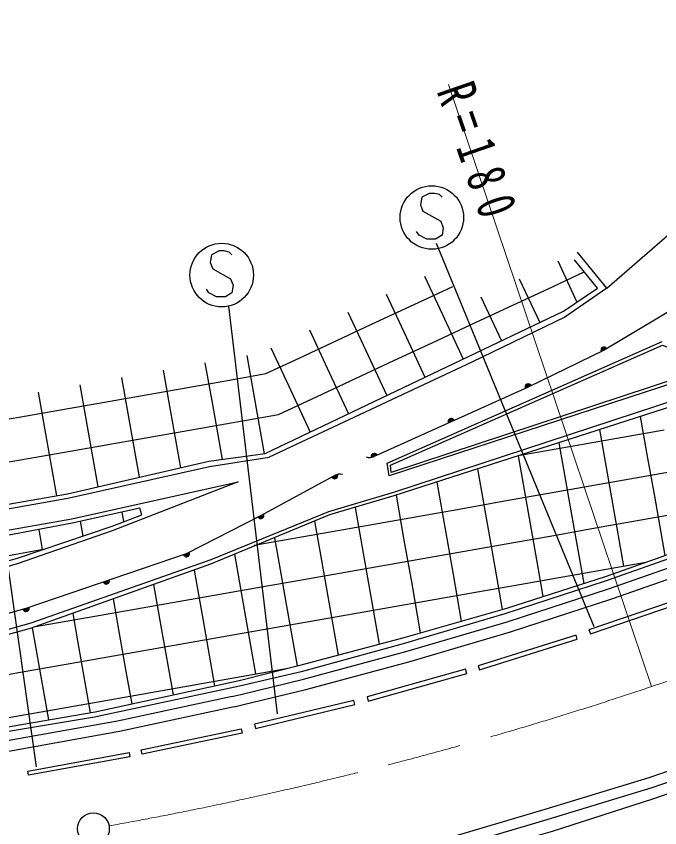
# Model space of a CAD drawing. Units: millimetres, scale not verified. Extents: x 40000 to 680000, y 20000 to 380000.
# Drawn here: x 369130 to 399506, y 278284 to 316601 of the extents above; entities that cross this region are included whole.
import ezdxf

# ---------------------------------------------------------------- set-up
doc = ezdxf.new("R2010")
doc.units = ezdxf.units.MM
doc.header["$LTSCALE"] = 1000
doc.linetypes.add('CHAIN', pattern=[18.5, 12, -1.5, 3.5, -1.5])
for name, color, linetype, lineweight in [('M-BGD', 7, 'Continuous', 25), ('M-BMK', 2, 'CHAIN', 13), ('M-BMK-SRVR', 3, 'Continuous', 25), ('M-STR-HTXT', 7, 'Continuous', 13), ('M-STR-STRC', 7, 'Continuous', 25)]:
    doc.layers.add(name, color=color, linetype=linetype, lineweight=lineweight)
doc.styles.add('ＭＳ ゴシック', font='')
doc.styles.get('ＭＳ ゴシック').set_extended_font_data('MS Gothic')

msp = doc.modelspace()

# ---------------------------------------------------------------- linework, layer by layer
at = {"layer": 'M-BGD'}
for p, q in [((397011, 303763), (395626, 305457)), ((394688, 305049), (395595, 303103)), ((388405, 304326), (389250, 302513)), ((394204, 303720), (395944, 304531)), ((392875, 304203), (393838, 302137)), ((386592, 303480), (387437, 301668)), ((387921, 302997), (389734, 303842)), ((392391, 302874), (394204, 303720)), ((397011, 303763), (395021, 302396)), ((391063, 303358), (392034, 301276)), ((386108, 302151), (387921, 302997)), ((390579, 302029), (392391, 302874)), ((384779, 302635), (385625, 300822)), ((389250, 302513), (390229, 300414)), ((395021, 302396), (390630, 300270)), ((384296, 301306), (386108, 302151)), ((388766, 301184), (390579, 302029)), ((382967, 301790), (383812, 299977)), ((387437, 301668), (388424, 299552)), ((382483, 300461), (384296, 301306)), ((386954, 300339), (388766, 301184)), ((381154, 300945), (381999, 299132)), ((385625, 300822), (386619, 298690)), ((380010, 300584), (380357, 298614)), ((380909, 299727), (382483, 300461)), ((378040, 300237), (378388, 298267)), ((390630, 300270), (381074, 295780)), ((385141, 299494), (386954, 300339)), ((376071, 299889), (376418, 297920)), ((379199, 299425), (380909, 299727)), ((383812, 299977), (384814, 297828)), ((401990, 299896), (386732, 294895)), ((374101, 299542), (374448, 297572)), ((377229, 299078), (379199, 299425)), ((383328, 298648), (385141, 299494)), ((372132, 299195), (372479, 297225)), ((375260, 298731), (377229, 299078)), ((381999, 299132), (383009, 296966)), ((402025, 299066), (386982, 294134)), ((370162, 298847), (370509, 296878)), ((373290, 298383), (375260, 298731)), ((380357, 298614), (380828, 295942)), ((381516, 297803), (383328, 298648)), ((371320, 298036), (373290, 298383)), ((378388, 298267), (378845, 295676)), ((369351, 297689), (371320, 298036)), ((376418, 297920), (376883, 295283)), ((379546, 297456), (381516, 297803)), ((367381, 297342), (369351, 297689)), ((374448, 297572), (374932, 294833)), ((377577, 297108), (379546, 297456)), ((398588, 297700), (398903, 295914)), ((372479, 297225), (372980, 294382)), ((375607, 296761), (377577, 297108)), ((396667, 297081), (396934, 295566)), ((397745, 296725), (399715, 297072)), ((370509, 296878), (371024, 293960)), ((373637, 296414), (375607, 296761)), ((395775, 296378), (397745, 296725)), ((371668, 296067), (373637, 296414)), ((392922, 295875), (395775, 296378)), ((394745, 296462), (394964, 295219)), ((369698, 295719), (371668, 296067)), ((392823, 295843), (393342, 292902)), ((398903, 295914), (399251, 293944)), ((367728, 295372), (369698, 295719)), ((378250, 295339), (381074, 295780)), ((396934, 295566), (397281, 293597)), ((390902, 295224), (391372, 292555)), ((394964, 295219), (395311, 293250)), ((398092, 294755), (400062, 295103)), ((396123, 294408), (398092, 294755)), ((379606, 294617), (373665, 292308)), ((388980, 294604), (389403, 292208)), ((394153, 294061), (396123, 294408)), ((386982, 294134), (383875, 293205)), ((387058, 293985), (387433, 291860)), ((392183, 293713), (394153, 294061)), ((399251, 293944), (399745, 291142)), ((390214, 293366), (392183, 293713)), ((397281, 293597), (397802, 290642)), ((374110, 293184), (374188, 292737)), ((383875, 293205), (378310, 290933)), ((385129, 293412), (385463, 291513)), ((388244, 293019), (390214, 293366)), ((395311, 293250), (395915, 289824)), ((398440, 292786), (400409, 293133)), ((372154, 292755), (372278, 292054)), ((383212, 292762), (383494, 291166)), ((386275, 292672), (388244, 293019)), ((393342, 292902), (393689, 290933)), ((396470, 292438), (398440, 292786)), ((370191, 292372), (370358, 291426)), ((384305, 292324), (386275, 292672)), ((391372, 292555), (391720, 290585)), ((394500, 292091), (396470, 292438)), ((373665, 292308), (369177, 290740)), ((381320, 291979), (381524, 290818)), ((382335, 291977), (384305, 292324)), ((389403, 292208), (389750, 290238)), ((392531, 291744), (394500, 292091)), ((380366, 291630), (382335, 291977)), ((387433, 291860), (387780, 289891)), ((390561, 291397), (392531, 291744)), ((367403, 290905), (370498, 291451)), ((385463, 291513), (385811, 289543)), ((388591, 291049), (390561, 291397)), ((378310, 290933), (369814, 287952)), ((379427, 291196), (379902, 288502)), ((383494, 291166), (383841, 289196)), ((386622, 290702), (388591, 291049)), ((393689, 290933), (393994, 289203)), ((369177, 290740), (361898, 288719)), ((377527, 290453), (377932, 288154)), ((381524, 290818), (381871, 288849)), ((384652, 290355), (386622, 290702)), ((391720, 290585), (392073, 288582)), ((392878, 289774), (398853, 290828)), ((382683, 290007), (384652, 290355)), ((389750, 290238), (390137, 288040)), ((375615, 289777), (375963, 287807)), ((380713, 289660), (382683, 290007)), ((387780, 289891), (388204, 287491)), ((390908, 289427), (392878, 289774)), ((376774, 288965), (378743, 289313)), ((378743, 289313), (380713, 289660)), ((385811, 289543), (386266, 286960)), ((388939, 289080), (390908, 289427)), ((373706, 289087), (373993, 287460)), ((374804, 288618), (376774, 288965)), ((383841, 289196), (384327, 286441)), ((386969, 288732), (388939, 289080)), ((372835, 288271), (374804, 288618)), ((381871, 288849), (382387, 285926)), ((385000, 288385), (386969, 288732)), ((370044, 287779), (372835, 288271)), ((371796, 288405), (372023, 287112)), ((377932, 288154), (378492, 284979)), ((379902, 288502), (380423, 285547)), ((383030, 288038), (385000, 288385)), ((369814, 287952), (362071, 285778)), ((375963, 287807), (376536, 284555)), ((381060, 287690), (383030, 288038)), ((369885, 287722), (370401, 284795)), ((373993, 287460), (374340, 285490)), ((379091, 287343), (381060, 287690)), ((372023, 287112), (372371, 285143)), ((377121, 286996), (379091, 287343)), ((373182, 286301), (375151, 286649)), ((375151, 286649), (377121, 286996)), ((371212, 285954), (373182, 286301)), ((369243, 285607), (371212, 285954)), ((367273, 285259), (369243, 285607)), ((373529, 284332), (381967, 285819)), ((374340, 285490), (374580, 284130)), ((372371, 285143), (372622, 283716)), ((370401, 284795), (370650, 283382)), ((371560, 283984), (373529, 284332)), ((369590, 283637), (371560, 283984)), ((367620, 283290), (369590, 283637))]:
    msp.add_line(p, q, dxfattribs=at)
for points in [[(429092, 316601), (426443, 309689), (426158, 306496), (424163, 301604), (424545, 299970), (423320, 299486), (415761, 296684), (406348, 293243), (396935, 289923), (392190, 288386), (387393, 286972), (382577, 285644), (379667, 284963), (372820, 283506)], [(397011, 303763), (401653, 307797), (406420, 311781)], [(357817, 292093), (365670, 293026), (371549, 294052), (378221, 295592), (380880, 295949), (394960, 302673), (396574, 303765), (395482, 305094)], [(400307, 302887), (396877, 300827), (393300, 299094), (386026, 295810)], [(363022, 282246), (367893, 282915), (372858, 283755), (379652, 285231), (382644, 285991), (387441, 287274), (392285, 288651), (396987, 290171), (406296, 293448), (415700, 296868), (423305, 299674), (424324, 300044), (424031, 301408), (420169, 300923), (415810, 299827), (404799, 297574), (402060, 298818), (386959, 293953), (383916, 293053), (378293, 290727), (369784, 287686), (361975, 285543)], [(386732, 294895), (386632, 295498), (399627, 301250)], [(379306, 284482), (379735, 284583), (382682, 285296), (387525, 286601), (392306, 288011), (397085, 289573), (406533, 292866), (415942, 296294), (423453, 299067), (425380, 299751)], [(379420, 283996), (379851, 284097), (382806, 284812), (387661, 286120), (392455, 287533), (397245, 289099), (406701, 292395), (416114, 295824), (423623, 298597), (425518, 299269)], [(348280, 291104), (357651, 291835), (365793, 292830), (371564, 293848), (378250, 295339)], [(346282, 283372), (355966, 285146), (361919, 286480), (369594, 288649), (377162, 291232), (380672, 293028), (384156, 294916)], [(348357, 290107), (357751, 290840), (365941, 291840), (371760, 292868), (379606, 294617)], [(361814, 288987), (369190, 291008), (373651, 292519), (375059, 293060), (374970, 293373), (371773, 292671), (365868, 291554), (357710, 290578)], [(348010, 271470), (354087, 271700), (358090, 271998), (363988, 272620), (369011, 273312), (373885, 274125), (379788, 275304), (384484, 276418), (389264, 277732), (394100, 279165), (399001, 280664), (403611, 282244), (408449, 283909), (413165, 285647), (417223, 287154)], [(348029, 270970), (354115, 271201), (358134, 271500), (364048, 272124), (369086, 272818), (373975, 273634), (379894, 274816), (384608, 275933), (389402, 277251), (394245, 278687), (399155, 280189), (403773, 281771), (408616, 283438), (413339, 285178), (417397, 286685)], [(417848, 286158), (413393, 284637), (408665, 282937), (403979, 281288), (399170, 279642), (394434, 278113), (389585, 276720), (384706, 275385), (375907, 273422), (373758, 273015)], [(379315, 284484), (373904, 283322), (367982, 282259), (363044, 281588), (358074, 281035)], [(379420, 283996), (374001, 282831), (368060, 281765), (363105, 281092), (358129, 280538)], [(372820, 283506), (367899, 282687), (363014, 282019), (358070, 281494), (353106, 281112), (348101, 280847)]]:
    msp.add_lwpolyline(points, dxfattribs=at)
for points in [[(386792, 295403), (399629, 301063), (401814, 300227), (401826, 300000), (386827, 295057)], [(396229, 287445), (400793, 288997), (400729, 289187), (396165, 287634)], [(390997, 285737), (395614, 287186), (395554, 287377), (390937, 285928)], [(385743, 284269), (390396, 285575), (390342, 285767), (385689, 284461)], [(380427, 282975), (385109, 284097), (385063, 284291), (380381, 283169)], [(379794, 282755), (375075, 281766), (375034, 281961), (379753, 282951)], [(374490, 281638), (369712, 280763), (369676, 280960), (374454, 281834)]]:
    msp.add_lwpolyline(points, close=True, dxfattribs=at)
for centre, radius, start, end in [((396877, 300827), 150, 30.833, 205.71), ((396877, 300827), 100, 31.1593, 205.5374), ((396877, 300827), 50, 31.1593, 206.0535), ((393300, 299094), 150, 26.0535, 204.1576), ((393300, 299094), 100, 26.0535, 204.2539), ((393300, 299094), 50, 26.0535, 203.9625), ((389663, 297452), 150, 24.3494, 204.5074), ((389663, 297452), 100, 24.2539, 204.2539), ((389663, 297452), 51, 24.5377, 203.9625), ((385820, 296266), 500, 249.3903, 294.3113), ((386026, 295810), 150, 24.3494, 204.3493), ((386026, 295810), 100, 24.2539, 204.2539), ((386026, 295810), 51, 24.5377, 204.5377), ((384156, 294916), 150, 208.6105, 28.2749), ((384156, 294916), 100, 208.6105, 28.6105), ((384156, 294916), 50, 208.6105, 28.6105), ((384395, 294476), 501, 73.52, 118.51), ((380672, 293028), 150, 207.4202, 28.2749), ((380672, 293028), 100, 207.3323, 28.1063), ((380672, 293028), 50, 207.5973, 27.5973), ((377162, 291232), 150, 198.6767, 27.4201), ((377162, 291232), 100, 198.6157, 27.3324), ((377162, 291232), 50, 198.7999, 27.5973), ((373378, 289941), 150, 199.038, 18.6767), ((373378, 289941), 101, 199.1556, 18.7999), ((373378, 289941), 51, 199.5024, 18.7999), ((369594, 288649), 151, 195.7887, 18.6767), ((369594, 288649), 101, 195.5546, 18.7999), ((369594, 288649), 50, 196.2602, 18.7999)]:
    msp.add_arc(centre, radius, start, end, dxfattribs=at)
at = {"layer": 'M-BMK'}
msp.add_line((399118, 284950), (445006, 300410), dxfattribs=at)
msp.add_arc((341650, 455530), 180000, 280.19321, 288.61855, dxfattribs=at)
at = {"layer": 'M-BMK-SRVR'}
msp.add_circle((372774, 278241), 750, dxfattribs=at)
at = {"layer": 'M-STR-HTXT'}
msp.add_line((389540, 313380), (399118, 284950), dxfattribs=at)
at = {"layer": 'M-STR-STRC'}
for p, q in [((396408, 287767), (388963, 305866)), ((379143, 302914), (381454, 283659)), ((370093, 281156), (367141, 301887))]:
    msp.add_line(p, q, dxfattribs=at)
for points in [[(389228, 308057), (389108, 308177), (388868, 308237), (388628, 308237), (388268, 308057), (388208, 307697), (388328, 307397), (389168, 306917), (389288, 306617), (389228, 306257), (388928, 306077), (388508, 306077), (388148, 306257), (388028, 306437)], [(379308, 305339), (379188, 305459), (378948, 305519), (378708, 305519), (378348, 305339), (378288, 304979), (378408, 304679), (379248, 304199), (379368, 303899), (379308, 303539), (379008, 303359), (378588, 303359), (378228, 303539), (378108, 303719)]]:
    msp.add_lwpolyline(points, dxfattribs=at)
for centre in [(388748, 307097), (378828, 304379)]:
    msp.add_circle(centre, 1500, dxfattribs=at)

# ---------------------------------------------------------------- texts
at = {"layer": 'M-STR-HTXT', "insert": (388931, 313065), "char_height": 1833, "attachment_point": 7, "rotation": 289.1, "style": 'ＭＳ ゴシック'}
msp.add_mtext('\\T1.61;\\W0.7;R=180', dxfattribs=at)

doc.saveas('drawing.dxf')
